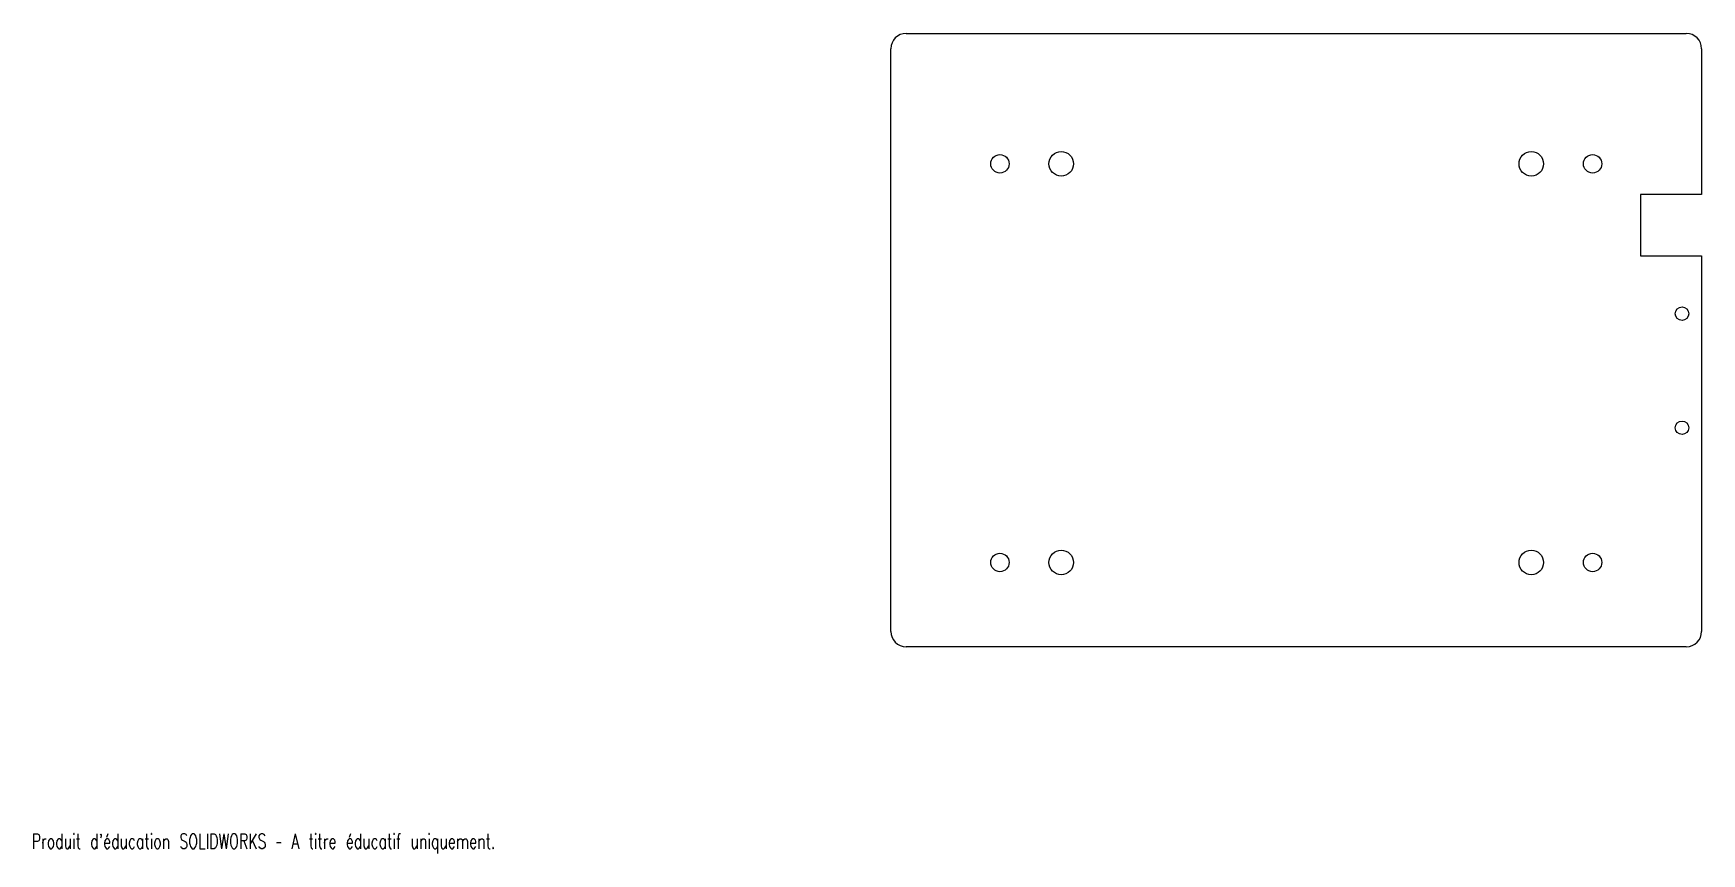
# Model space of a CAD drawing. Header units: millimetres. Extents: x -845 to 314, y -782 to 32.
# Drawn here: x -844 to -300, y -782 to -515 of the extents above; entities that cross this region are included whole.
import ezdxf

# ---------------------------------------------------------------- set-up
doc = ezdxf.new("R2010")
doc.units = ezdxf.units.MM
doc.styles.add('SLDTEXTSTYLE0', font='TXT', dxfattribs={"width": 0.7, "bigfont": 'bigfont'})

msp = doc.modelspace()

# ---------------------------------------------------------------- linework, layer by layer
at = {"color": 7, "linetype": 'Continuous', "lineweight": 25}
for p, q in [((-559.5, -515), (-304.9, -515)), ((-564.5, -710), (-564.5, -520)), ((-299.9, -520), (-299.9, -567.5)), ((-299.9, -567.5), (-319.9, -567.5)), ((-319.9, -567.5), (-319.9, -587.5)), ((-319.9, -587.5), (-299.9, -587.5)), ((-299.9, -587.5), (-299.9, -710)), ((-304.9, -715), (-559.5, -715))]:
    msp.add_line(p, q, dxfattribs=at)
for centre, radius in [((-528.9, -557.53), 3), ((-508.9, -557.53), 4), ((-355.5, -557.53), 4), ((-335.5, -557.53), 3), ((-306.3, -606.4), 2.2), ((-306.3, -643.6), 2.2), ((-528.9, -687.53), 3), ((-508.9, -687.53), 4), ((-355.5, -687.53), 4), ((-335.5, -687.53), 3)]:
    msp.add_circle(centre, radius, dxfattribs=at)
for centre, start, end in [((-559.5, -520), 90, 180), ((-304.9, -520), 0, 90), ((-559.5, -710), 180, 270), ((-304.9, -710), 270, 0)]:
    msp.add_arc(centre, 5, start, end, dxfattribs=at)

# ---------------------------------------------------------------- texts
at = {"color": 7, "linetype": 'Continuous', "insert": (-844.9, -776.02), "char_height": 4.8336, "attachment_point": 1, "style": 'SLDTEXTSTYLE0'}
msp.add_mtext("Produit d'éducation SOLIDWORKS – A titre éducatif uniquement.", dxfattribs=at)

doc.saveas('drawing.dxf')
